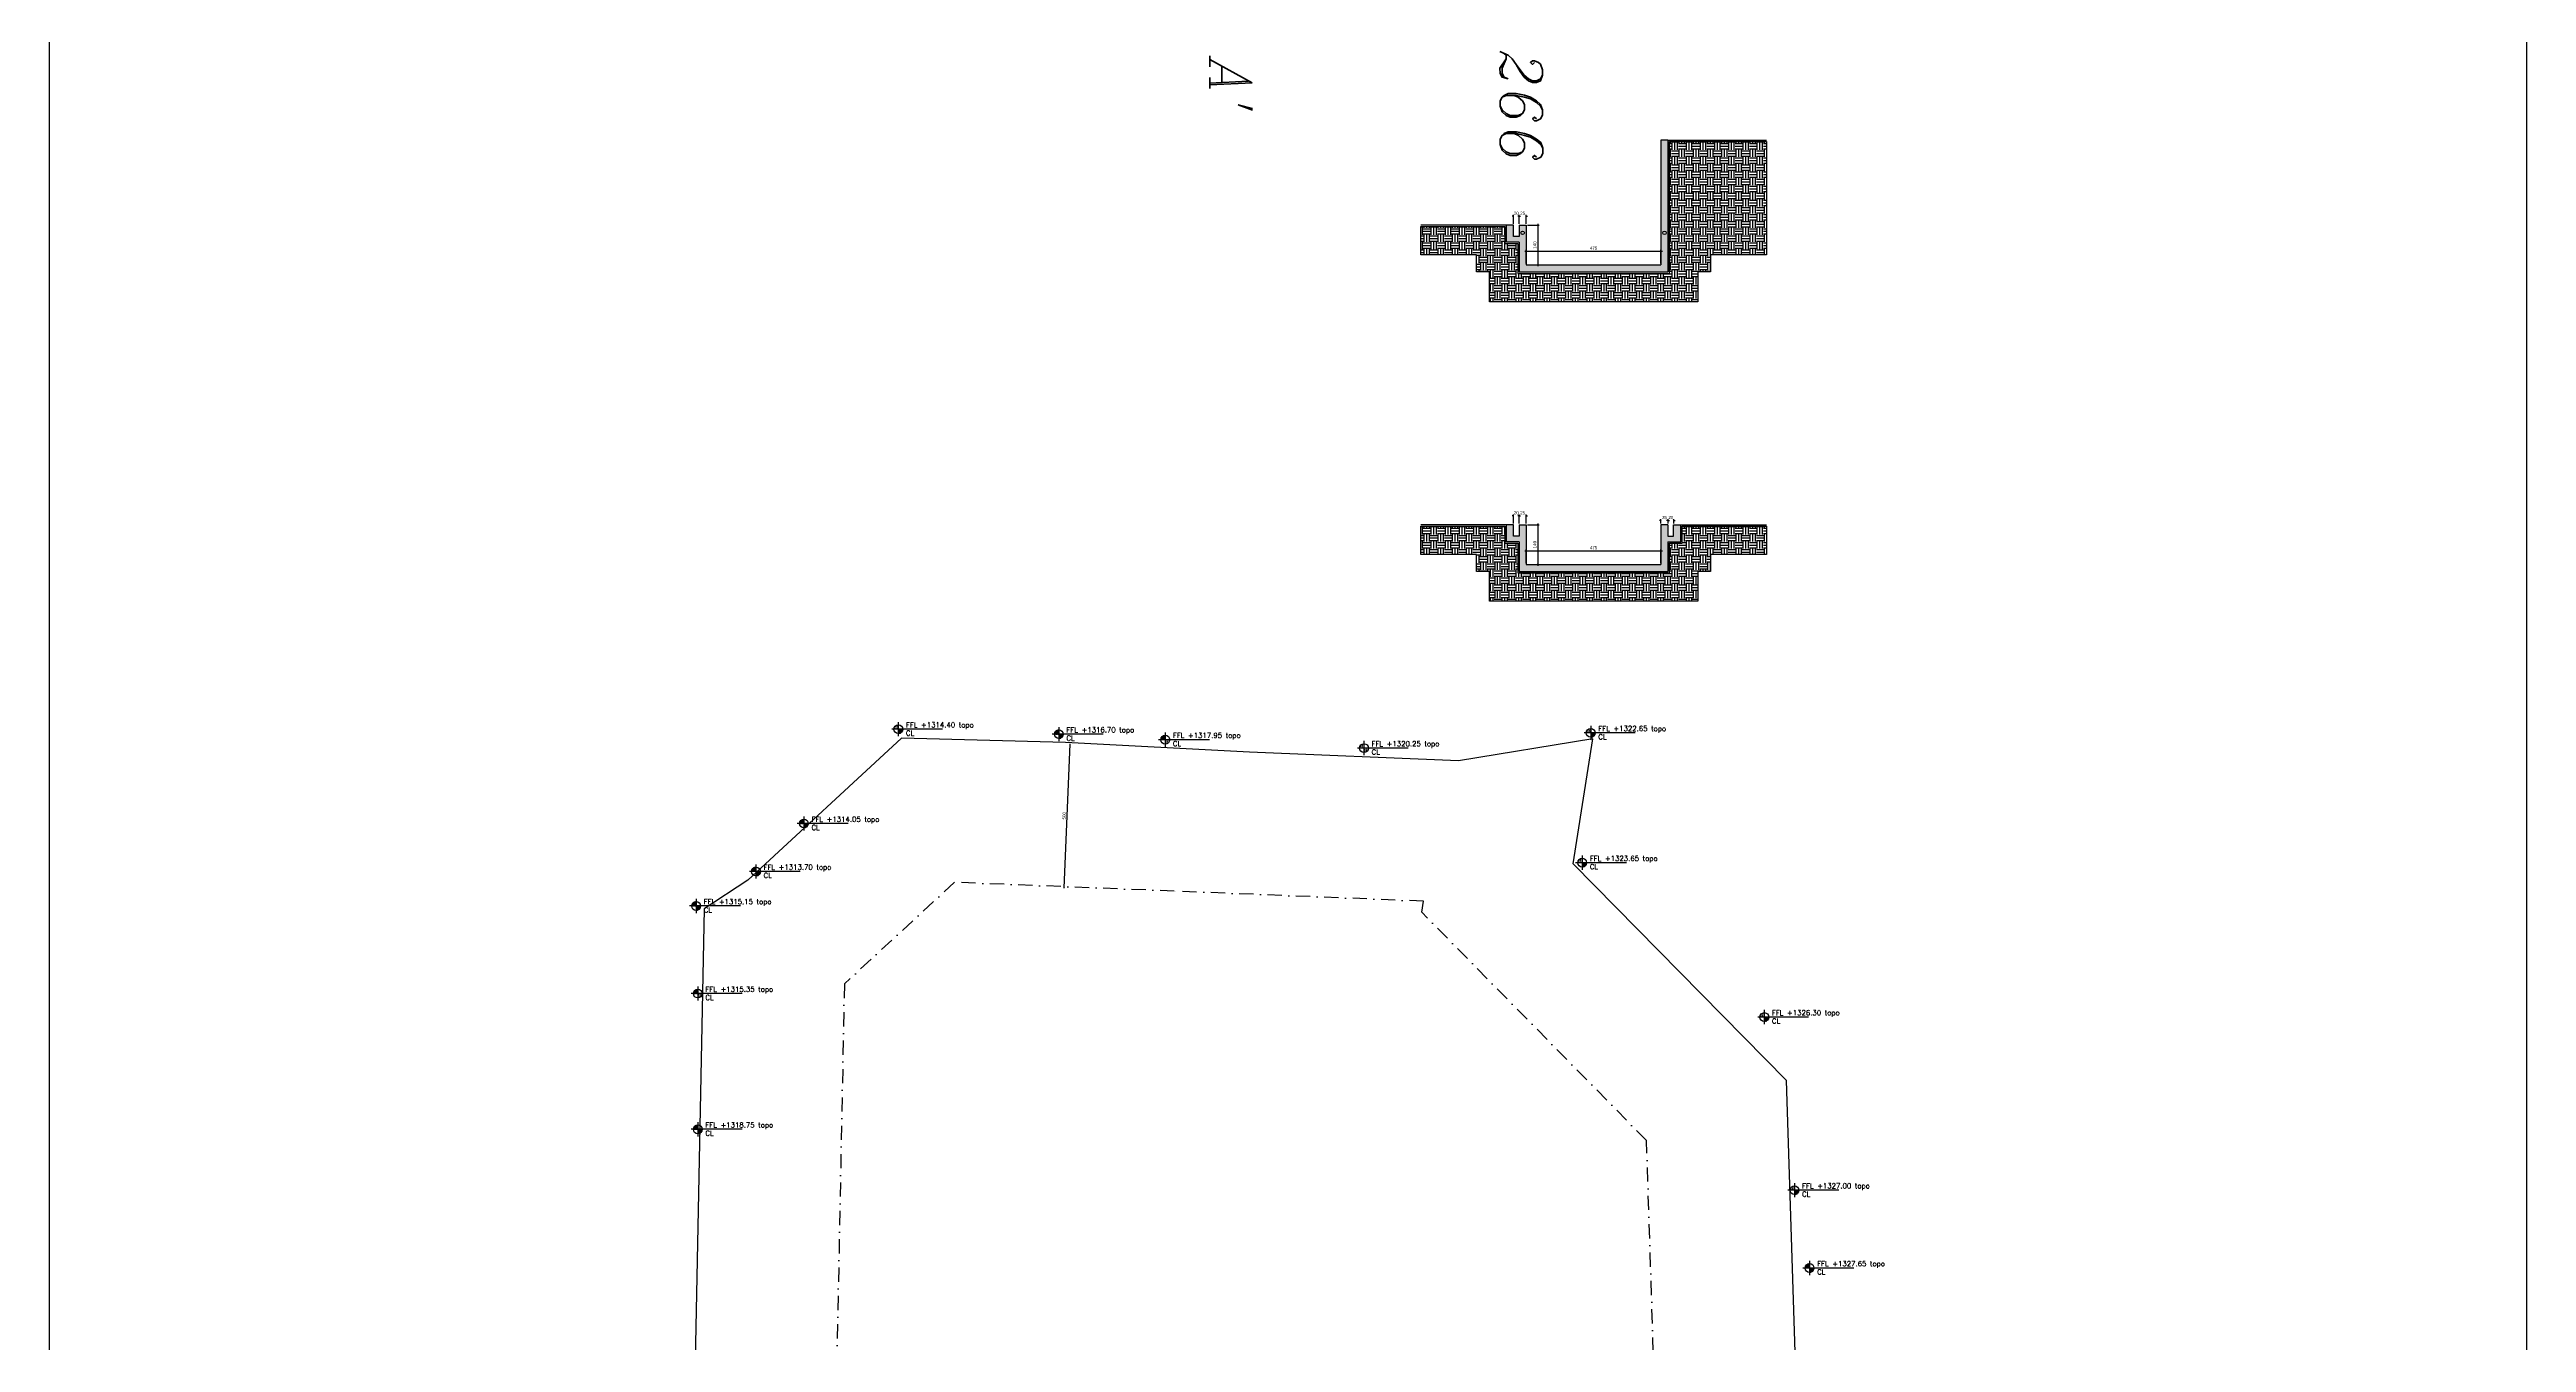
# Model space of a CAD drawing. Header units: centimetres. Extents: x 96271 to 179142, y 9855 to 112216.
# Drawn here: x 134779 to 143514, y 75088 to 79650 of the extents above; entities that cross this region are included whole.
import ezdxf
from ezdxf.enums import TextEntityAlignment as Align

# ---------------------------------------------------------------- set-up
doc = ezdxf.new("R2010")
doc.units = ezdxf.units.CM
doc.header["$LTSCALE"] = 100
doc.header["$MEASUREMENT"] = 0
doc.header["$PDSIZE"] = 0.2
doc.linetypes.add('DASHDOT', pattern=[1, 0.5, -0.25, 0, -0.25])
doc.layers.get('0').update_dxf_attribs({"linetype": 'CONTINUOUS'})
doc.layers.get('DEFPOINTS').update_dxf_attribs({"linetype": 'CONTINUOUS'})
for name, color, linetype in [('A-Dim', 2, 'CONTINUOUS'), ('A-Otln-Lot Limit', 4, 'CONTINUOUS'), ('A-Patt-Strcr', 8, 'CONTINUOUS'), ('A-Setback', 3, 'DASHDOT'), ('A-Wall-Strctr', 6, 'CONTINUOUS'), ('NUMEROPARCELLE', 7, 'CONTINUOUS'), ('plan-elevation level', 7, 'CONTINUOUS'), ('PLANTS', 75, 'CONTINUOUS')]:
    doc.layers.add(name, color=color, linetype=linetype)
doc.layers.add('cadre', color=7, linetype='CONTINUOUS', lineweight=0)
doc.styles.add('I', font='ITALICC.SHX')
doc.styles.add('ROMAND', font='romand.shx', dxfattribs={"height": 10})
doc.styles.get("Standard").update_dxf_attribs({"font": 'arial.ttf'})
doc.styles.add('style', font='italicc.shx', dxfattribs={"height": 2})
doc.dimstyles.new('1-50', dxfattribs={"dimtxt": 11.25, "dimasz": 5, "dimexe": 5, "dimexo": 5, "dimgap": 5, "dimtad": 1, "dimdec": 1, "dimrnd": 0.5, "dimzin": 12, "dimdsep": 46, "dimtxsty": 'Standard', "dimblk": 'ARCHTICK', "dimcen": 0.09, "dimdle": 5, "dimadec": 0, "dimazin": 3, "dimtfac": 1, "dimtdec": 1, "dimtix": 1, "dimtofl": 0, "dimtmove": 1, "dimatfit": 3, "dimfxl": 5, "dimtolj": 1, "dimtzin": 0, "dimarcsym": 0})
pattern_1 = [(90, (894916.29, -703049.082), (14.2875, 7.14375), [0, -14.2875])]

# ---------------------------------------------------------------- blocks, each defined once
blk = doc.blocks.new('_ArchTick')
at = {"color": 0, "linetype": 'ByBlock', "const_width": 0.15}
blk.add_lwpolyline([(-0.5, -0.5), (0.5, 0.5)], dxfattribs=at)
blk = doc.blocks.new('*D139')
at = {"layer": 'A-Dim', "color": 0, "lineweight": -2, "transparency": 16777216}
blk.add_line((138357.6, 76691.1), (138378.2, 77200.7), dxfattribs=at)
at = {"layer": 'DEFPOINTS', "color": 0, "transparency": 16777216}
for p in [(138378, 77195.7), (138378, 77195.7), (138357.8, 76696.1)]:
    blk.add_point(p, dxfattribs=at)
at = {"layer": 'A-Dim', "color": 0, "lineweight": -2, "transparency": 16777216, "xscale": 5, "yscale": 5, "zscale": 5}
for p, rotation in [((138378, 77195.7), 87.68960325935225), ((138357.8, 76696.1), 267.6896032593523)]:
    blk.add_blockref('_ArchTick', p, dxfattribs=dict(at, rotation=rotation))
at = {"layer": 'A-Dim', "color": 0, "transparency": 16777216, "insert": (138357.2, 76946.3), "char_height": 11.25, "attachment_point": 5, "rotation": 87.6896}
blk.add_mtext('\\A1;500', dxfattribs=at)
blk = doc.blocks.new('CL-FFL-PLAN')
at = {"layer": 'plan-elevation level'}
h = blk.add_hatch(dxfattribs=at)
h.set_pattern_fill('DOTS', color=232, scale=9, angle=90, style=0)
h.set_pattern_definition(pattern_1)
h.paths.add_polyline_path([(-1229, 207), (-1229, 50), (-1385, 50, -0.414214)])
h = blk.add_hatch(dxfattribs=at)
h.set_pattern_fill('DOTS', color=232, scale=9, angle=90, style=0)
h.set_pattern_definition(pattern_1)
h.paths.add_polyline_path([(-1229, 50), (-1072, 50, -0.414214), (-1229, -106)])
at = {"layer": 'plan-elevation level', "color": 7, "ltscale": 111}
for p, q in [((337, 50), (-1463, 50)), ((-1229, 301), (-1229, -200))]:
    blk.add_line(p, q, dxfattribs=at)
blk.add_circle((-1229, 50), 156, dxfattribs=at)
at = {"layer": 'plan-elevation level', "color": 111, "ltscale": 111, "style": 'ROMAND'}
for s, p in [('CL', (-960, -180)), ('FFL', (-960, 110))]:
    blk.add_text(s, height=180, dxfattribs=at).set_placement(p)
for tag, p in [('FFL', (-424, 113)), ('CL', (-417, -180))]:
    blk.add_attdef(tag, p, '', height=180, dxfattribs=at)
blk = doc.blocks.new('*D527')
at = {"color": 0, "lineweight": -2, "transparency": 16777216}
for p, q in [((139981.6, 78938.4), (140466.6, 78938.4)), ((139986.6, 78895), (139986.6, 78943.4)), ((140461.6, 78895), (140461.6, 78943.4))]:
    blk.add_line(p, q, dxfattribs=at)
at = {"layer": 'DEFPOINTS', "color": 0, "transparency": 16777216}
for p in [(139986.6, 78890), (140461.6, 78938.4), (140461.6, 78890)]:
    blk.add_point(p, dxfattribs=at)
at = {"color": 0, "lineweight": -2, "transparency": 16777216, "xscale": 5, "yscale": 5, "zscale": 5, "rotation": 180}
blk.add_blockref('_ArchTick', (139986.6, 78938.4), dxfattribs=at)
at = {"color": 0, "lineweight": -2, "transparency": 16777216, "xscale": 5, "yscale": 5, "zscale": 5}
blk.add_blockref('_ArchTick', (140461.6, 78938.4), dxfattribs=at)
at = {"color": 0, "transparency": 16777216, "insert": (140224.1, 78949.1), "char_height": 11.25, "attachment_point": 5}
blk.add_mtext('\\A1;475', dxfattribs=at)
blk = doc.blocks.new('*D528')
at = {"color": 0, "lineweight": -2, "transparency": 16777216}
for p, q in [((139991.6, 79030), (140032.7, 79030)), ((140027.7, 79035), (140027.7, 78885)), ((139991.6, 78890), (140032.7, 78890))]:
    blk.add_line(p, q, dxfattribs=at)
at = {"layer": 'DEFPOINTS', "color": 0, "transparency": 16777216}
for p in [(139986.6, 79030), (139986.6, 78890), (140027.7, 78890)]:
    blk.add_point(p, dxfattribs=at)
at = {"color": 0, "lineweight": -2, "transparency": 16777216, "xscale": 5, "yscale": 5, "zscale": 5}
for p, rotation in [((140027.7, 79030), 90), ((140027.7, 78890), 270)]:
    blk.add_blockref('_ArchTick', p, dxfattribs=dict(at, rotation=rotation))
at = {"color": 0, "transparency": 16777216, "insert": (140017, 78960), "char_height": 11.25, "attachment_point": 5, "rotation": 90}
blk.add_mtext('\\A1;140', dxfattribs=at)
blk = doc.blocks.new('*D529')
at = {"color": 0, "lineweight": -2, "transparency": 16777216}
for p, q in [((139961.6, 79061.5), (139956.6, 79061.5)), ((139961.6, 79035), (139961.6, 79066.5)), ((139986.6, 79035), (139986.6, 79066.5)), ((139986.6, 79061.5), (139991.6, 79061.5))]:
    blk.add_line(p, q, dxfattribs=at)
at = {"layer": 'DEFPOINTS', "color": 0, "transparency": 16777216}
for p in [(139961.6, 79061.5), (139961.6, 79030), (139986.6, 79030)]:
    blk.add_point(p, dxfattribs=at)
at = {"color": 0, "lineweight": -2, "transparency": 16777216, "xscale": 5, "yscale": 5, "zscale": 5}
blk.add_blockref('_ArchTick', (139961.6, 79061.5), dxfattribs=at)
at = {"color": 0, "lineweight": -2, "transparency": 16777216, "xscale": 5, "yscale": 5, "zscale": 5, "rotation": 180}
blk.add_blockref('_ArchTick', (139986.6, 79061.5), dxfattribs=at)
at = {"color": 0, "transparency": 16777216, "insert": (139974.1, 79072.2), "char_height": 11.25, "attachment_point": 5}
blk.add_mtext('\\A1;25', dxfattribs=at)
blk = doc.blocks.new('*D530')
at = {"color": 0, "lineweight": -2, "transparency": 16777216}
for p, q in [((139941.6, 79061.5), (139936.6, 79061.5)), ((139941.6, 79035), (139941.6, 79066.5)), ((139961.6, 79035), (139961.6, 79066.5)), ((139961.6, 79061.5), (139966.6, 79061.5))]:
    blk.add_line(p, q, dxfattribs=at)
at = {"layer": 'DEFPOINTS', "color": 0, "transparency": 16777216}
for p in [(139961.6, 79061.5), (139941.6, 79030), (139961.6, 79030)]:
    blk.add_point(p, dxfattribs=at)
at = {"color": 0, "lineweight": -2, "transparency": 16777216, "xscale": 5, "yscale": 5, "zscale": 5}
blk.add_blockref('_ArchTick', (139941.6, 79061.5), dxfattribs=at)
at = {"color": 0, "lineweight": -2, "transparency": 16777216, "xscale": 5, "yscale": 5, "zscale": 5, "rotation": 180}
blk.add_blockref('_ArchTick', (139961.6, 79061.5), dxfattribs=at)
at = {"color": 0, "transparency": 16777216, "insert": (139951.6, 79072.2), "char_height": 11.25, "attachment_point": 5}
blk.add_mtext('\\A1;20', dxfattribs=at)
blk = doc.blocks.new('*D532')
at = {"color": 0, "lineweight": -2, "transparency": 16777216}
for p, q in [((139981.6, 77881.4), (140466.6, 77881.4)), ((139986.6, 77838), (139986.6, 77886.4)), ((140461.6, 77838), (140461.6, 77886.4))]:
    blk.add_line(p, q, dxfattribs=at)
at = {"layer": 'DEFPOINTS', "color": 0, "transparency": 16777216}
for p in [(139986.6, 77833), (140461.6, 77881.4), (140461.6, 77833)]:
    blk.add_point(p, dxfattribs=at)
at = {"color": 0, "lineweight": -2, "transparency": 16777216, "xscale": 5, "yscale": 5, "zscale": 5, "rotation": 180}
blk.add_blockref('_ArchTick', (139986.6, 77881.4), dxfattribs=at)
at = {"color": 0, "lineweight": -2, "transparency": 16777216, "xscale": 5, "yscale": 5, "zscale": 5}
blk.add_blockref('_ArchTick', (140461.6, 77881.4), dxfattribs=at)
at = {"color": 0, "transparency": 16777216, "insert": (140224.1, 77892.1), "char_height": 11.25, "attachment_point": 5}
blk.add_mtext('\\A1;475', dxfattribs=at)
blk = doc.blocks.new('*D533')
at = {"color": 0, "lineweight": -2, "transparency": 16777216}
for p, q in [((139991.6, 77973), (140032.7, 77973)), ((140027.7, 77978), (140027.7, 77828)), ((139991.6, 77833), (140032.7, 77833))]:
    blk.add_line(p, q, dxfattribs=at)
at = {"layer": 'DEFPOINTS', "color": 0, "transparency": 16777216}
for p in [(139986.6, 77973), (139986.6, 77833), (140027.7, 77833)]:
    blk.add_point(p, dxfattribs=at)
at = {"color": 0, "lineweight": -2, "transparency": 16777216, "xscale": 5, "yscale": 5, "zscale": 5}
for p, rotation in [((140027.7, 77973), 90), ((140027.7, 77833), 270)]:
    blk.add_blockref('_ArchTick', p, dxfattribs=dict(at, rotation=rotation))
at = {"color": 0, "transparency": 16777216, "insert": (140017, 77903), "char_height": 11.25, "attachment_point": 5, "rotation": 90}
blk.add_mtext('\\A1;140', dxfattribs=at)
blk = doc.blocks.new('*D534')
at = {"color": 0, "lineweight": -2, "transparency": 16777216}
for p, q in [((139961.6, 78004.5), (139956.6, 78004.5)), ((139961.6, 77978), (139961.6, 78009.5)), ((139986.6, 77978), (139986.6, 78009.5)), ((139986.6, 78004.5), (139991.6, 78004.5))]:
    blk.add_line(p, q, dxfattribs=at)
at = {"layer": 'DEFPOINTS', "color": 0, "transparency": 16777216}
for p in [(139961.6, 78004.5), (139961.6, 77973), (139986.6, 77973)]:
    blk.add_point(p, dxfattribs=at)
at = {"color": 0, "lineweight": -2, "transparency": 16777216, "xscale": 5, "yscale": 5, "zscale": 5}
blk.add_blockref('_ArchTick', (139961.6, 78004.5), dxfattribs=at)
at = {"color": 0, "lineweight": -2, "transparency": 16777216, "xscale": 5, "yscale": 5, "zscale": 5, "rotation": 180}
blk.add_blockref('_ArchTick', (139986.6, 78004.5), dxfattribs=at)
at = {"color": 0, "transparency": 16777216, "insert": (139974.1, 78015.2), "char_height": 11.25, "attachment_point": 5}
blk.add_mtext('\\A1;25', dxfattribs=at)
blk = doc.blocks.new('*D535')
at = {"color": 0, "lineweight": -2, "transparency": 16777216}
for p, q in [((139941.6, 78004.5), (139936.6, 78004.5)), ((139941.6, 77978), (139941.6, 78009.5)), ((139961.6, 77978), (139961.6, 78009.5)), ((139961.6, 78004.5), (139966.6, 78004.5))]:
    blk.add_line(p, q, dxfattribs=at)
at = {"layer": 'DEFPOINTS', "color": 0, "transparency": 16777216}
for p in [(139961.6, 78004.5), (139941.6, 77973), (139961.6, 77973)]:
    blk.add_point(p, dxfattribs=at)
at = {"color": 0, "lineweight": -2, "transparency": 16777216, "xscale": 5, "yscale": 5, "zscale": 5}
blk.add_blockref('_ArchTick', (139941.6, 78004.5), dxfattribs=at)
at = {"color": 0, "lineweight": -2, "transparency": 16777216, "xscale": 5, "yscale": 5, "zscale": 5, "rotation": 180}
blk.add_blockref('_ArchTick', (139961.6, 78004.5), dxfattribs=at)
at = {"color": 0, "transparency": 16777216, "insert": (139951.6, 78015.2), "char_height": 11.25, "attachment_point": 5}
blk.add_mtext('\\A1;20', dxfattribs=at)
blk = doc.blocks.new('*D536')
at = {"color": 0, "lineweight": -2, "transparency": 16777216}
for p, q in [((140486.6, 77987.7), (140481.6, 77987.7)), ((140486.6, 77978), (140486.6, 77992.7)), ((140506.6, 77978), (140506.6, 77992.7)), ((140506.6, 77987.7), (140511.6, 77987.7))]:
    blk.add_line(p, q, dxfattribs=at)
at = {"layer": 'DEFPOINTS', "color": 0, "transparency": 16777216}
for p in [(140486.6, 77973), (140506.6, 77987.7), (140506.6, 77973)]:
    blk.add_point(p, dxfattribs=at)
at = {"color": 0, "lineweight": -2, "transparency": 16777216, "xscale": 5, "yscale": 5, "zscale": 5}
blk.add_blockref('_ArchTick', (140486.6, 77987.7), dxfattribs=at)
at = {"color": 0, "lineweight": -2, "transparency": 16777216, "xscale": 5, "yscale": 5, "zscale": 5, "rotation": 180}
blk.add_blockref('_ArchTick', (140506.6, 77987.7), dxfattribs=at)
at = {"color": 0, "transparency": 16777216, "insert": (140496.6, 77998.5), "char_height": 11.25, "attachment_point": 5}
blk.add_mtext('\\A1;20', dxfattribs=at)
blk = doc.blocks.new('*D531')
at = {"color": 0, "lineweight": -2, "transparency": 16777216}
for p, q in [((140461.6, 77987.7), (140456.6, 77987.7)), ((140461.6, 77978), (140461.6, 77992.7)), ((140486.6, 77978), (140486.6, 77992.7)), ((140486.6, 77987.7), (140491.6, 77987.7))]:
    blk.add_line(p, q, dxfattribs=at)
at = {"layer": 'DEFPOINTS', "color": 0, "transparency": 16777216}
for p in [(140461.6, 77987.7), (140461.6, 77973), (140486.6, 77973)]:
    blk.add_point(p, dxfattribs=at)
at = {"color": 0, "lineweight": -2, "transparency": 16777216, "xscale": 5, "yscale": 5, "zscale": 5}
blk.add_blockref('_ArchTick', (140461.6, 77987.7), dxfattribs=at)
at = {"color": 0, "lineweight": -2, "transparency": 16777216, "xscale": 5, "yscale": 5, "zscale": 5, "rotation": 180}
blk.add_blockref('_ArchTick', (140486.6, 77987.7), dxfattribs=at)
at = {"color": 0, "transparency": 16777216, "insert": (140474.1, 77998.5), "char_height": 11.25, "attachment_point": 5}
blk.add_mtext('\\A1;25', dxfattribs=at)
blk = doc.blocks.new('A$C5EE75B5F')
at = {"layer": 'cadre', "style": 'I', "flags": 4}
blk.add_attdef('NORD', text='', height=0.27, rotation=272.48913, dxfattribs=at).set_placement((17.235, 54.422), align=Align.MIDDLE)
blk.add_attdef('NORD', text='', height=0.27, rotation=272.48913, dxfattribs=at).set_placement((17.235, 54.422), align=Align.MIDDLE)
at = {"layer": 'NUMEROPARCELLE', "style": 'style'}
for s, p in [('266', (100.486, 39.759, 1345.562)), ("A'", (100.823, 29.524, 1345.562))]:
    blk.add_text(s, height=1.5, rotation=0.12541, dxfattribs=at).set_placement(p)

msp = doc.modelspace()

# ---------------------------------------------------------------- hatches: boundary and pattern name
at = {"layer": 'A-Patt-Strcr'}
h = msp.add_hatch(dxfattribs=at)
h.set_pattern_fill('EARTH', color=256, scale=100)
h.set_pattern_definition([(0, (149598.393, 77124.047), (25, 25), [25, -25]), (0, (149598.393, 77133.422), (25, 25), [25, -25]), (0, (149598.393, 77142.797), (25, 25), [25, -25]), (90, (149601.518, 77145.922), (-25, 25), [25, -25]), (90, (149610.893, 77145.922), (-25, 25), [25, -25]), (90, (149620.268, 77145.922), (-25, 25), [25, -25])])
h.paths.add_polyline_path([(139956.559, 78965.05), (139911.559, 78965.05), (139911.559, 79025.05), (139614.599, 79025.05), (139614.599, 78925.05), (139811.559, 78925.05), (139811.559, 78865.05), (139856.559, 78865.05), (139856.559, 78760.05), (140591.559, 78760.05), (140591.559, 78865.05), (140636.559, 78865.05), (140636.559, 78925.05), (140833.52, 78925.05), (140833.52, 79325.05), (140491.559, 79325.05), (140491.559, 78965.05), (140491.559, 78860.05), (139956.559, 78860.05)])
h = msp.add_hatch(dxfattribs=at)
h.set_pattern_fill('AR-CONC', color=256, scale=2)
h.set_pattern_definition([(50, (149598.393, 77124.047), (14.345204, -1.255043), [1.5, -16.5]), (355, (149598.393, 77124.047), (-2.775027, 15.043843), [1.2, -13.2]), (100.45144, (149599.589, 77123.942), (11.570177, 13.7888), [1.274804, -14.022842]), (46.1842, (149598.393, 77128.047), (21.344827, -3.310386), [2.25, -24.75]), (96.63564, (149600.172, 77127.77), (18.69324, 19.48237), [1.912207, -21.034275]), (351.18416, (149598.393, 77128.047), (18.69324, 19.48237), [1.8, -19.8]), (21, (149600.393, 77127.047), (11.938141, -8.052378), [1.5, -16.5]), (326, (149600.393, 77127.047), (4.866307, 14.503), [1.2, -13.2]), (71.45144, (149601.388, 77126.376), (16.804448, 6.450623), [1.274804, -14.022842]), (37.5, (149598.393, 77124.047), (0.243197, 6.657877), [0, -13.04, 0, -13.4, 0, -13.25]), (7.5, (149598.393, 77124.047), (5.261391, 7.888234), [0, -7.64, 0, -12.74, 0, -5.05]), (327.5, (149593.933, 77124.047), (10.6764487, -0.4510974), [0, -5, 0, -15.6, 0, -20.7]), (317.5, (149591.933, 77124.047), (11.663723, 2.0021), [0, -6.5, 0, -10.36, 0, -14.7])])
h.paths.add_polyline_path([(140486.559, 78865.05), (140486.559, 79330.05), (140461.559, 79330.05), (140461.559, 78890.05), (139986.559, 78890.05), (139986.559, 79030.05), (139961.559, 79030.05), (139961.559, 78990.05), (139941.559, 78990.05), (139941.559, 79030.05), (139916.559, 79030.05), (139916.559, 78970.05), (139961.559, 78970.05), (139961.559, 78865.05)])
h = msp.add_hatch(dxfattribs=at)
h.set_pattern_fill('EARTH', color=256, scale=100)
h.set_pattern_definition([(0, (149598.393, 76067.043), (25, 25), [25, -25]), (0, (149598.393, 76076.418), (25, 25), [25, -25]), (0, (149598.393, 76085.793), (25, 25), [25, -25]), (90, (149601.518, 76088.918), (-25, 25), [25, -25]), (90, (149610.893, 76088.918), (-25, 25), [25, -25]), (90, (149620.268, 76088.918), (-25, 25), [25, -25])])
h.paths.add_polyline_path([(139956.559, 77908.046), (139911.559, 77908.046), (139911.559, 77968.046), (139614.599, 77968.046), (139614.599, 77868.046), (139811.559, 77868.046), (139811.559, 77808.046), (139856.559, 77808.046), (139856.559, 77703.046), (140591.559, 77703.046), (140591.559, 77808.046), (140636.559, 77808.046), (140636.559, 77868.046), (140833.52, 77868.046), (140833.52, 77968.046), (140536.559, 77968.046), (140536.559, 77908.046), (140491.559, 77908.046), (140491.559, 77803.046), (139956.559, 77803.046)])
h = msp.add_hatch(dxfattribs=at)
h.set_pattern_fill('AR-CONC', color=256, scale=2)
h.set_pattern_definition([(50, (149598.393, 76067.043), (14.345204, -1.255043), [1.5, -16.5]), (355, (149598.393, 76067.043), (-2.775027, 15.043843), [1.2, -13.2]), (100.45144, (149599.589, 76066.939), (11.570177, 13.7888), [1.274804, -14.022842]), (46.1842, (149598.393, 76071.043), (21.344827, -3.310386), [2.25, -24.75]), (96.63564, (149600.172, 76070.767), (18.69324, 19.48237), [1.912207, -21.034275]), (351.18416, (149598.393, 76071.043), (18.69324, 19.48237), [1.8, -19.8]), (21, (149600.393, 76070.043), (11.938141, -8.052378), [1.5, -16.5]), (326, (149600.393, 76070.043), (4.866307, 14.503), [1.2, -13.2]), (71.45144, (149601.388, 76069.372), (16.804448, 6.450623), [1.274804, -14.022842]), (37.5, (149598.393, 76067.0433), (0.243197, 6.657877), [0, -13.04, 0, -13.4, 0, -13.25]), (7.5, (149598.393, 76067.043), (5.261391, 7.888234), [0, -7.64, 0, -12.74, 0, -5.05]), (327.5, (149593.933, 76067.0433), (10.6764487, -0.4510974), [0, -5, 0, -15.6, 0, -20.7]), (317.5, (149591.933, 76067.043), (11.663723, 2.0021), [0, -6.5, 0, -10.36, 0, -14.7])])
h.paths.add_polyline_path([(140486.559, 77913.046), (140531.559, 77913.046), (140531.559, 77973.046), (140506.559, 77973.046), (140506.559, 77933.046), (140486.559, 77933.046), (140486.559, 77973.046), (140461.559, 77973.046), (140461.559, 77833.046), (139986.559, 77833.046), (139986.559, 77973.046), (139961.559, 77973.046), (139961.559, 77933.046), (139941.559, 77933.046), (139941.559, 77973.046), (139916.559, 77973.046), (139916.559, 77913.046), (139961.559, 77913.046), (139961.559, 77808.046), (140486.559, 77808.046)])

# ---------------------------------------------------------------- linework, layer by layer
msp.add_lwpolyline([(134779.288, 108490.758), (143513.832, 108490.758), (143513.832, 28763.194), (134779.288, 28763.194)], close=True)
for centre in [(139974.059, 79003.141), (140474.059, 79003.141)]:
    msp.add_circle(centre, 6.25)
at = {"layer": 'A-Otln-Lot Limit'}
msp.add_lwpolyline([(136965.712, 70479.123), (137206.535, 70394.564), (137669.865, 70351.712), (139880.741, 70855.19), (141068.865, 70851.94), (140904.471, 76012.018), (140151.894, 76776.773), (140222.083, 77217.518), (139747.22, 77140.456), (139010.375, 77171.007), (138361.687, 77204.5), (137783.533, 77219.682), (137242.113, 76719.747), (137087.264, 76618.541), (136965.712, 70479.08)], dxfattribs=at)
at = {"layer": 'A-Patt-Strcr'}
for points in [[(139614.599, 79025.05), (139911.559, 79025.05), (139911.559, 78965.05), (139956.559, 78965.05), (139956.559, 78860.05), (140491.559, 78860.05), (140491.559, 78965.05), (140491.559, 78965.05), (140491.559, 79325.05), (140833.52, 79325.05), (140833.52, 78925.05), (140636.559, 78925.05), (140636.559, 78865.05), (140591.559, 78865.05), (140591.559, 78760.05), (139856.559, 78760.05), (139856.559, 78865.05), (139811.559, 78865.05), (139811.559, 78925.05), (139614.599, 78925.05), (139614.599, 79025.05)], [(139614.599, 77968.046), (139911.559, 77968.046), (139911.559, 77908.046), (139956.559, 77908.046), (139956.559, 77803.046), (140491.559, 77803.046), (140491.559, 77908.046), (140536.559, 77908.046), (140536.559, 77968.046), (140833.52, 77968.046), (140833.52, 77868.046), (140636.559, 77868.046), (140636.559, 77808.046), (140591.559, 77808.046), (140591.559, 77703.046), (139856.559, 77703.046), (139856.559, 77808.046), (139811.559, 77808.046), (139811.559, 77868.046), (139614.599, 77868.046), (139614.599, 77968.046)]]:
    msp.add_lwpolyline(points, dxfattribs=at)
at = {"layer": 'A-Setback'}
msp.add_lwpolyline([(140559.009, 71153.336), (140410.95, 75800.674), (139618.405, 76606.045), (139624.608, 76644.996), (138745.22, 76680.475), (137970.463, 76711.734), (137582.107, 76353.135), (137469.619, 70671.512), (137649.878, 70654.841), (139847.419, 71155.283)], close=True, dxfattribs=at)
at = {"layer": 'A-Wall-Strctr'}
for p, q in [((140461.559, 79330.05), (140461.559, 78890.05)), ((140486.559, 79330.05), (140461.559, 79330.05)), ((140486.559, 79330.05), (140486.559, 78865.05)), ((139916.559, 78970.05), (139916.559, 79030.05)), ((139941.559, 79030.05), (139916.559, 79030.05)), ((139961.559, 78970.05), (139916.559, 78970.05)), ((139941.559, 78990.05), (139941.559, 79030.05)), ((139961.559, 78990.05), (139941.559, 78990.05)), ((139961.559, 79030.05), (139961.559, 78990.05)), ((139961.559, 79030.05), (139986.559, 79030.05)), ((139961.559, 78970.05), (139961.559, 78865.05)), ((139986.559, 79030.05), (139986.559, 78890.05)), ((139986.559, 78890.05), (140461.559, 78890.05)), ((139961.559, 78865.05), (140486.559, 78865.05)), ((139916.559, 77913.046), (139916.559, 77973.046)), ((139941.559, 77973.046), (139916.559, 77973.046)), ((139961.559, 77913.046), (139916.559, 77913.046)), ((139941.559, 77933.046), (139941.559, 77973.046)), ((139961.559, 77933.046), (139941.559, 77933.046)), ((139961.559, 77973.046), (139961.559, 77933.046)), ((139961.559, 77973.046), (139986.559, 77973.046)), ((139961.559, 77913.046), (139961.559, 77808.046)), ((139986.559, 77973.046), (139986.559, 77833.046)), ((140461.559, 77973.046), (140461.559, 77833.046)), ((140486.559, 77973.046), (140461.559, 77973.046)), ((140486.559, 77973.046), (140486.559, 77933.046)), ((140486.559, 77933.046), (140506.559, 77933.046)), ((140486.559, 77913.046), (140486.559, 77808.046)), ((140486.559, 77913.046), (140531.559, 77913.046)), ((140506.559, 77933.046), (140506.559, 77973.046)), ((140506.559, 77973.046), (140531.559, 77973.046)), ((140531.559, 77913.046), (140531.559, 77973.046)), ((139986.559, 77833.046), (140461.559, 77833.046)), ((139961.559, 77808.046), (140486.559, 77808.046))]:
    msp.add_line(p, q, dxfattribs=at)
at = {"layer": 'PLANTS'}
for p, q in [((140486.559, 79330.05), (140833.52, 79330.05)), ((139916.559, 79030.05), (139614.599, 79030.05)), ((139916.559, 77973.046), (139614.599, 77973.046)), ((140531.559, 77973.046), (140833.52, 77973.046))]:
    msp.add_line(p, q, dxfattribs=at)

# ---------------------------------------------------------------- block references
at = {"xscale": 100, "yscale": 100, "zscale": 100, "rotation": 270.0000000000001}
msp.add_blockref('A$C5EE75B5F', (135918.102, 89697.42, -134556.2), dxfattribs=at)
at = {"layer": 'plan-elevation level'}
ref = msp.add_blockref('CL-FFL-PLAN', (137895.131, 77246.946), dxfattribs=dict(at, xscale=0.09982510700227937, yscale=0.09982510700227937, zscale=0.09982510700227937))
ref.add_attrib('FFL', '+1314.40 topo', (137852.808, 77258.178), dxfattribs={"layer": '0', "color": 111, "ltscale": 111, "height": 17.96852, "style": 'ROMAND'})
ref = msp.add_blockref('CL-FFL-PLAN', (138461.056, 77229.308), dxfattribs=dict(at, xscale=0.09982510700227937, yscale=0.09982510700227937, zscale=0.09982510700227937))
ref.add_attrib('FFL', '+1316.70 topo', (138418.733, 77240.541), dxfattribs={"layer": '0', "color": 111, "ltscale": 111, "height": 17.96852, "style": 'ROMAND'})
ref = msp.add_blockref('CL-FFL-PLAN', (138836.429, 77209.833), dxfattribs=dict(at, xscale=0.09982510700227937, yscale=0.09982510700227937, zscale=0.09982510700227937))
ref.add_attrib('FFL', '+1317.95 topo', (138794.106, 77221.066), dxfattribs={"layer": '0', "color": 111, "ltscale": 111, "height": 17.96852, "style": 'ROMAND'})
ref = msp.add_blockref('CL-FFL-PLAN', (140336.69, 77233.919), dxfattribs=dict(at, xscale=0.09982510700227937, yscale=0.09982510700227937, zscale=0.09982510700227937))
ref.add_attrib('FFL', '+1322.65 topo', (140294.368, 77245.152), dxfattribs={"layer": '0', "color": 111, "ltscale": 111, "height": 17.96852, "style": 'ROMAND'})
ref = msp.add_blockref('CL-FFL-PLAN', (139537.152, 77180.164), dxfattribs=dict(at, xscale=0.09982510700227937, yscale=0.09982510700227937, zscale=0.09982510700227937))
ref.add_attrib('FFL', '+1320.25 topo', (139494.829, 77191.397), dxfattribs={"layer": '0', "color": 111, "ltscale": 111, "height": 17.96852, "style": 'ROMAND'})
ref = msp.add_blockref('CL-FFL-PLAN', (137562.189, 76914.004), dxfattribs=dict(at, xscale=0.09982510700227937, yscale=0.09982510700227937, zscale=0.09982510700227937))
ref.add_attrib('FFL', '+1314.05 topo', (137519.866, 76925.236), dxfattribs={"layer": '0', "color": 111, "ltscale": 111, "height": 17.96852, "style": 'ROMAND'})
ref = msp.add_blockref('CL-FFL-PLAN', (140306.696, 76775.771), dxfattribs=dict(at, xscale=0.09982510700227937, yscale=0.09982510700227937, zscale=0.09982510700227937))
ref.add_attrib('FFL', '+1323.65 topo', (140264.373, 76787.003), dxfattribs={"layer": '0', "color": 111, "ltscale": 111, "height": 17.96852, "style": 'ROMAND'})
ref = msp.add_blockref('CL-FFL-PLAN', (137393.091, 76744.906), dxfattribs=dict(at, xscale=0.09982510700227937, yscale=0.09982510700227937, zscale=0.09982510700227937))
ref.add_attrib('FFL', '+1313.70 topo', (137350.768, 76756.139), dxfattribs={"layer": '0', "color": 111, "ltscale": 111, "height": 17.96852, "style": 'ROMAND'})
ref = msp.add_blockref('CL-FFL-PLAN', (137182.038, 76623.054), dxfattribs=dict(at, xscale=0.09982510700227937, yscale=0.09982510700227937, zscale=0.09982510700227937))
ref.add_attrib('FFL', '+1315.15 topo', (137139.715, 76634.287), dxfattribs={"layer": '0', "color": 111, "ltscale": 111, "height": 17.96852, "style": 'ROMAND'})
ref = msp.add_blockref('CL-FFL-PLAN', (137187.863, 76314.049), dxfattribs=dict(at, xscale=0.09982510700227937, yscale=0.09982510700227937, zscale=0.09982510700227937))
ref.add_attrib('FFL', '+1315.35 topo', (137145.54, 76325.281), dxfattribs={"layer": '0', "color": 111, "ltscale": 111, "height": 17.96852, "style": 'ROMAND'})
ref = msp.add_blockref('CL-FFL-PLAN', (140948.878, 76231.162), dxfattribs=dict(at, xscale=0.09982510700227937, yscale=0.09982510700227937, zscale=0.09982510700227937))
ref.add_attrib('FFL', '+1326.30 topo', (140906.555, 76242.394), dxfattribs={"layer": '0', "color": 111, "ltscale": 111, "height": 17.96852, "style": 'ROMAND'})
ref = msp.add_blockref('CL-FFL-PLAN', (137187.863, 75835.202), dxfattribs=dict(at, xscale=0.09982510700227937, yscale=0.09982510700227937, zscale=0.09982510700227937))
ref.add_attrib('FFL', '+1318.75 topo', (137145.54, 75846.435), dxfattribs={"layer": '0', "color": 111, "ltscale": 111, "height": 17.96852, "style": 'ROMAND'})
ref = msp.add_blockref('CL-FFL-PLAN', (141055.104, 75620.434), dxfattribs=dict(at, xscale=0.09982510700227937, yscale=0.09982510700227937, zscale=0.09982510700227937))
ref.add_attrib('FFL', '+1327.00 topo', (141012.781, 75631.667), dxfattribs={"layer": '0', "color": 111, "ltscale": 111, "height": 17.96852, "style": 'ROMAND'})
ref = msp.add_blockref('CL-FFL-PLAN', (141108.423, 75345.792), dxfattribs=dict(at, xscale=0.09982510700227937, yscale=0.09982510700227937, zscale=0.09982510700227937))
ref.add_attrib('FFL', '+1327.65 topo', (141066.1, 75357.025), dxfattribs={"layer": '0', "color": 111, "ltscale": 111, "height": 17.96852, "style": 'ROMAND'})

# ---------------------------------------------------------------- dimensions: what is measured, and where the dimension line sits
for p1, p2, distance, picture, middle in [((139941.559, 79030.05), (139961.559, 79030.05), 31.433, '*D530', (139951.559, 79072.227)), ((139986.559, 79030.05), (139961.559, 79030.05), -31.433, '*D529', (139974.059, 79072.227)), ((139986.559, 79030.05), (139986.559, 78890.05), 41.147, '*D528', (140016.963, 78960.05)), ((139986.559, 78890.05), (140461.559, 78890.05), 48.354, '*D527', (140224.059, 78949.125)), ((139941.559, 77973.046), (139961.559, 77973.046), 31.433, '*D535', (139951.559, 78015.223)), ((139986.559, 77973.046), (139961.559, 77973.046), -31.433, '*D534', (139974.059, 78015.223)), ((140486.559, 77973.046), (140461.559, 77973.046), -14.674, '*D531', (140474.059, 77998.465)), ((140486.559, 77973.046), (140506.559, 77973.046), 14.674, '*D536', (140496.559, 77998.465)), ((139986.559, 77973.046), (139986.559, 77833.046), 41.147, '*D533', (140016.963, 77903.046)), ((139986.559, 77833.046), (140461.559, 77833.046), 48.354, '*D532', (140224.059, 77892.121))]:
    dim = msp.add_aligned_dim(p1=p1, p2=p2, distance=distance, dimstyle='1-50')
    dim.commit()
    dim.dimension.update_dxf_attribs({"geometry": picture, "text_midpoint": middle})
at = {"layer": 'A-Dim'}
dim = msp.add_aligned_dim(p1=(138357.842, 76696.105), p2=(138377.998, 77195.698), distance=0, dimstyle='1-50', override={"dimse1": 1, "dimse2": 1}, dxfattribs=at)
dim.commit()
dim.dimension.update_dxf_attribs({"geometry": '*D139', "text_midpoint": (138357.185, 76946.334)})

doc.saveas('drawing.dxf')
